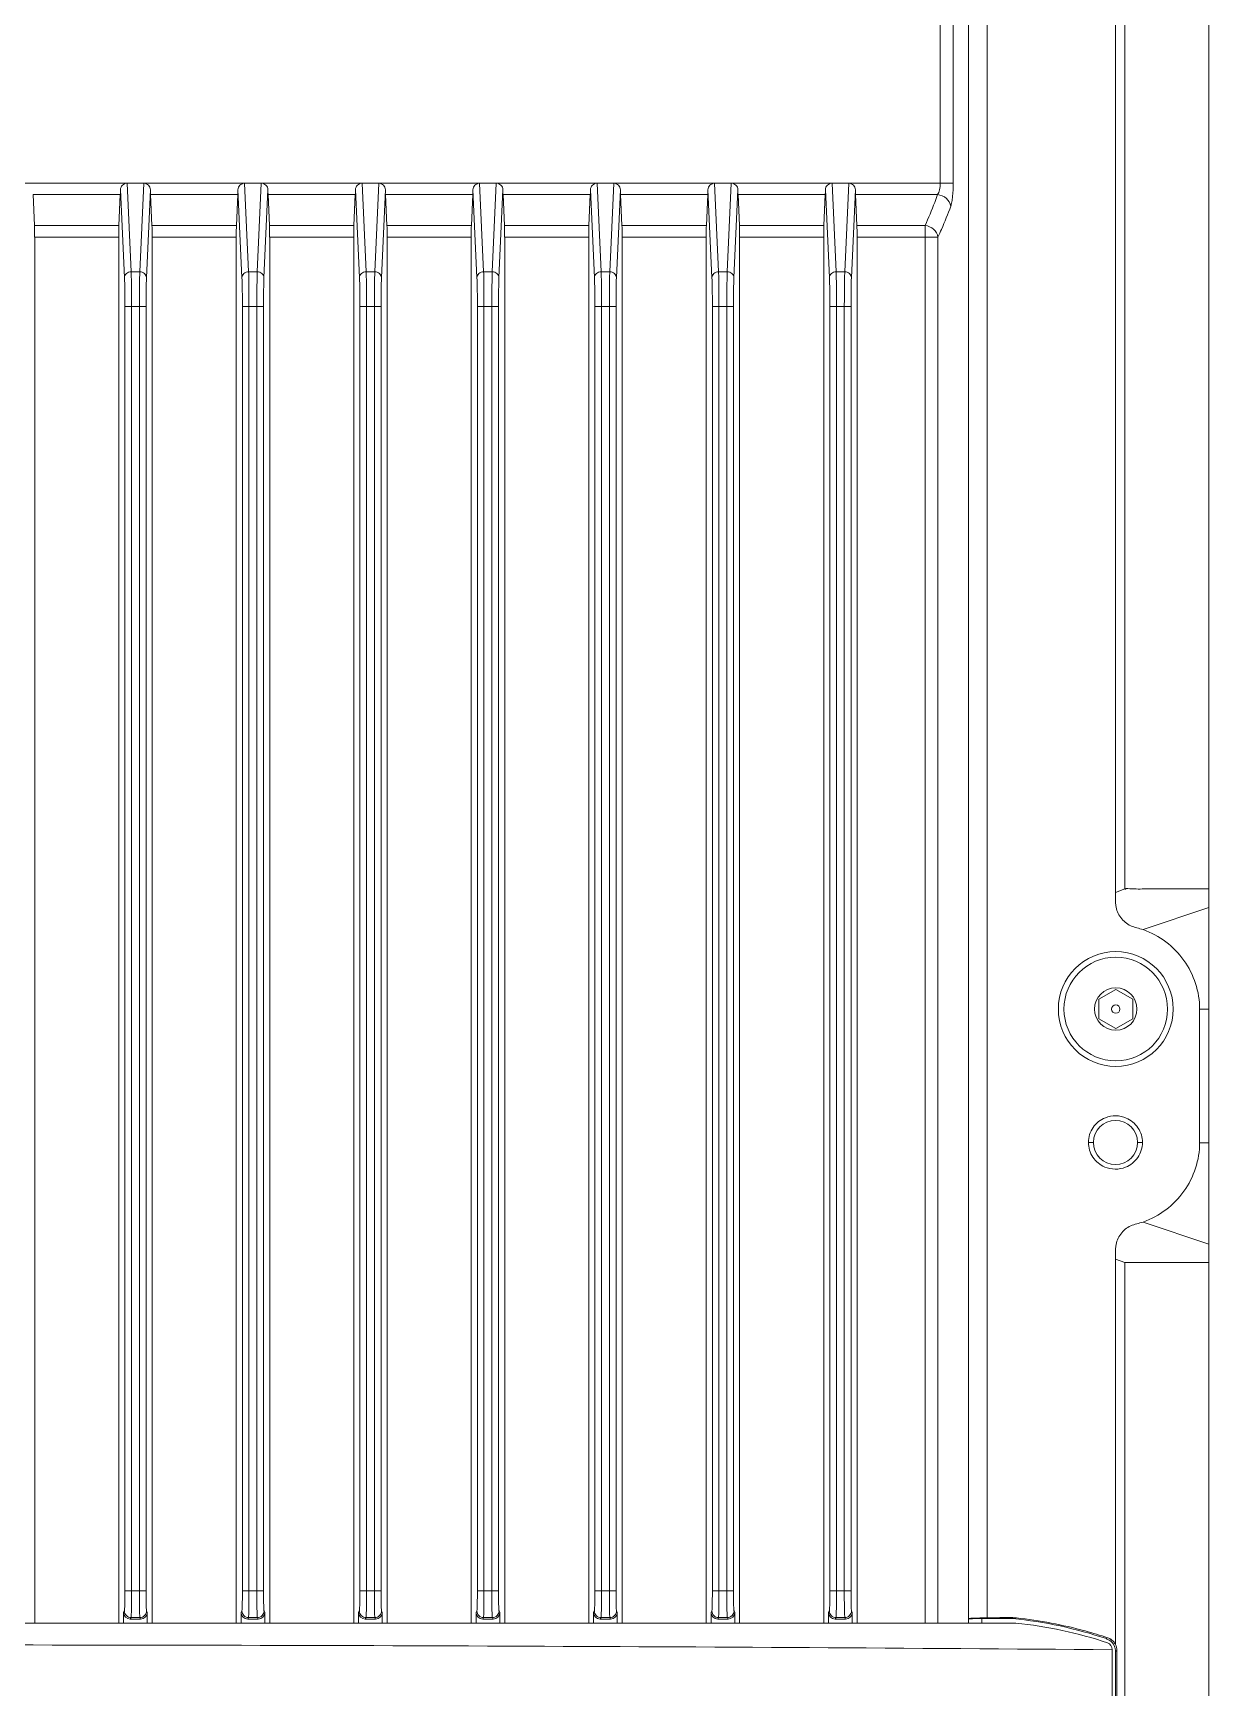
# Model space of a CAD drawing. Header units: millimetres. Extents: x 0 to 3564, y 0 to 2520.
# Drawn here: x 2554.1 to 2642.2, y 1240.6 to 1364.5 of the extents above; entities that cross this region are included whole.
import ezdxf

# ---------------------------------------------------------------- set-up
doc = ezdxf.new("R2010")
doc.units = ezdxf.units.MM
doc.layers.get('0').update_dxf_attribs({"lineweight": 13})

# ---------------------------------------------------------------- blocks, each defined once
blk = doc.blocks.new('A$C026F559B')
for p, q in [((11.55, -21.91), (10.28, -22.64)), ((12.82, -22.64), (11.55, -21.91)), ((10.28, -24.11), (10.28, -22.64)), ((12.82, -22.64), (12.82, -24.11)), ((10.28, -24.11), (11.55, -24.84)), ((11.55, -24.84), (12.82, -24.11))]:
    blk.add_line(p, q)
for radius in [4.3, 3.88, 1.59, 0.317]:
    blk.add_circle((11.55, -23.38), radius)

msp = doc.modelspace()

# ---------------------------------------------------------------- linework, layer by layer
for p, q in [((2622.05, 1353.31), (2622.05, 1409.28)), ((2623.03, 1353.31), (2623.03, 1409.33)), ((2624.18, 1390.47), (2624.18, 1281.47)), ((2625.57, 1390.47), (2625.57, 1245.87)), ((2642.18, 1390.47), (2642.18, 1072.47)), ((2635.18, 1372.74), (2635.18, 1300.18)), ((2635.88, 1300.45), (2635.88, 1372.47)), ((2465.32, 1353.31), (2623.03, 1353.31)), ((2561.45, 1346.67), (2561.15, 1353.31)), ((2562.4, 1353.31), (2562.1, 1346.67)), ((2570.25, 1346.67), (2569.95, 1353.31)), ((2571.2, 1353.31), (2570.9, 1346.67)), ((2579.05, 1346.67), (2578.75, 1353.31)), ((2580, 1353.31), (2579.7, 1346.67)), ((2587.85, 1346.67), (2587.55, 1353.31)), ((2588.8, 1353.31), (2588.5, 1346.67)), ((2596.65, 1346.67), (2596.35, 1353.31)), ((2597.6, 1353.31), (2597.3, 1346.67)), ((2605.45, 1346.67), (2605.15, 1353.31)), ((2606.4, 1353.31), (2606.1, 1346.67)), ((2614.25, 1346.67), (2613.95, 1353.31)), ((2615.2, 1353.31), (2614.9, 1346.67)), ((2554.11, 1352.45), (2554.21, 1350.14)), ((2560.64, 1352.45), (2554.11, 1352.45)), ((2560.64, 1352.45), (2560.54, 1350.14)), ((2560.65, 1352.82), (2560.95, 1346.24)), ((2562.6, 1346.24), (2562.9, 1352.82)), ((2562.91, 1352.45), (2563.01, 1350.14)), ((2569.44, 1352.45), (2562.91, 1352.45)), ((2569.44, 1352.45), (2569.34, 1350.14)), ((2569.45, 1352.82), (2569.75, 1346.24)), ((2571.4, 1346.24), (2571.7, 1352.82)), ((2571.71, 1352.45), (2571.81, 1350.14)), ((2578.24, 1352.45), (2571.71, 1352.45)), ((2578.24, 1352.45), (2578.14, 1350.14)), ((2578.25, 1352.82), (2578.55, 1346.24)), ((2580.2, 1346.24), (2580.5, 1352.82)), ((2580.51, 1352.45), (2580.61, 1350.14)), ((2587.04, 1352.45), (2580.51, 1352.45)), ((2587.04, 1352.45), (2586.94, 1350.14)), ((2587.05, 1352.82), (2587.35, 1346.24)), ((2589, 1346.24), (2589.3, 1352.82)), ((2589.31, 1352.45), (2589.41, 1350.14)), ((2595.84, 1352.45), (2589.31, 1352.45)), ((2595.84, 1352.45), (2595.74, 1350.14)), ((2595.85, 1352.82), (2596.15, 1346.24)), ((2597.8, 1346.24), (2598.1, 1352.82)), ((2598.11, 1352.45), (2598.21, 1350.14)), ((2604.64, 1352.45), (2598.11, 1352.45)), ((2604.64, 1352.45), (2604.54, 1350.14)), ((2604.65, 1352.82), (2604.95, 1346.24)), ((2606.6, 1346.24), (2606.9, 1352.82)), ((2606.91, 1352.45), (2607.01, 1350.14)), ((2613.44, 1352.45), (2606.91, 1352.45)), ((2613.44, 1352.45), (2613.34, 1350.14)), ((2613.45, 1352.82), (2613.75, 1346.24)), ((2615.4, 1346.24), (2615.7, 1352.82)), ((2615.71, 1352.45), (2615.81, 1350.14)), ((2621.86, 1352.45), (2615.71, 1352.45)), ((2554.21, 1350.14), (2560.54, 1350.14)), ((2563.01, 1350.14), (2569.34, 1350.14)), ((2571.81, 1350.14), (2578.14, 1350.14)), ((2580.61, 1350.14), (2586.94, 1350.14)), ((2589.41, 1350.14), (2595.74, 1350.14)), ((2598.21, 1350.14), (2604.54, 1350.14)), ((2607.01, 1350.14), (2613.34, 1350.14)), ((2615.81, 1350.14), (2620.92, 1350.14)), ((2620.92, 1245.47), (2620.92, 1350.14)), ((2554.23, 1245.47), (2554.23, 1349.27)), ((2560.53, 1349.27), (2554.23, 1349.27)), ((2560.53, 1349.27), (2560.53, 1245.47)), ((2563.03, 1245.47), (2563.03, 1349.27)), ((2569.33, 1349.27), (2563.03, 1349.27)), ((2569.33, 1349.27), (2569.33, 1245.47)), ((2571.83, 1245.47), (2571.83, 1349.27)), ((2578.13, 1349.27), (2571.83, 1349.27)), ((2578.13, 1349.27), (2578.13, 1245.47)), ((2580.63, 1245.47), (2580.63, 1349.27)), ((2586.93, 1349.27), (2580.63, 1349.27)), ((2586.93, 1349.27), (2586.93, 1245.47)), ((2589.43, 1245.47), (2589.43, 1349.27)), ((2595.73, 1349.27), (2589.43, 1349.27)), ((2595.73, 1349.27), (2595.73, 1245.47)), ((2598.23, 1245.47), (2598.23, 1349.27)), ((2604.53, 1349.27), (2598.23, 1349.27)), ((2604.53, 1349.27), (2604.53, 1245.47)), ((2607.03, 1245.47), (2607.03, 1349.27)), ((2613.33, 1349.27), (2607.03, 1349.27)), ((2613.33, 1349.27), (2613.33, 1245.47)), ((2615.83, 1245.47), (2615.83, 1349.27)), ((2615.83, 1349.27), (2621.88, 1349.27)), ((2621.88, 1245.47), (2621.88, 1349.27)), ((2561.45, 1346.67), (2562.1, 1346.67)), ((2570.25, 1346.67), (2570.9, 1346.67)), ((2579.05, 1346.67), (2579.7, 1346.67)), ((2587.85, 1346.67), (2588.5, 1346.67)), ((2596.65, 1346.67), (2597.3, 1346.67)), ((2605.45, 1346.67), (2606.1, 1346.67)), ((2614.25, 1346.67), (2614.9, 1346.67)), ((2560.99, 1247.89), (2560.99, 1344.08)), ((2562.57, 1344.08), (2560.99, 1344.08)), ((2561.48, 1344.08), (2561.48, 1247.89)), ((2562.07, 1247.89), (2562.07, 1344.08)), ((2562.57, 1344.08), (2562.57, 1247.89)), ((2569.79, 1247.89), (2569.79, 1344.08)), ((2571.37, 1344.08), (2569.79, 1344.08)), ((2570.28, 1344.08), (2570.28, 1247.89)), ((2570.87, 1247.89), (2570.87, 1344.08)), ((2571.37, 1344.08), (2571.37, 1247.89)), ((2578.59, 1247.89), (2578.59, 1344.08)), ((2580.17, 1344.08), (2578.59, 1344.08)), ((2579.08, 1344.08), (2579.08, 1247.89)), ((2579.67, 1247.89), (2579.67, 1344.08)), ((2580.17, 1344.08), (2580.17, 1247.89)), ((2587.39, 1247.89), (2587.39, 1344.08)), ((2588.97, 1344.08), (2587.39, 1344.08)), ((2587.88, 1344.08), (2587.88, 1247.89)), ((2588.47, 1247.89), (2588.47, 1344.08)), ((2588.97, 1344.08), (2588.97, 1247.89)), ((2596.19, 1247.89), (2596.19, 1344.08)), ((2597.77, 1344.08), (2596.19, 1344.08)), ((2596.68, 1344.08), (2596.68, 1247.89)), ((2597.27, 1247.89), (2597.27, 1344.08)), ((2597.77, 1344.08), (2597.77, 1247.89)), ((2604.99, 1247.89), (2604.99, 1344.08)), ((2606.57, 1344.08), (2604.99, 1344.08)), ((2605.48, 1344.08), (2605.48, 1247.89)), ((2606.07, 1247.89), (2606.07, 1344.08)), ((2606.57, 1344.08), (2606.57, 1247.89)), ((2613.79, 1247.89), (2613.79, 1344.08)), ((2615.37, 1344.08), (2613.79, 1344.08)), ((2614.28, 1344.08), (2614.28, 1247.89)), ((2614.87, 1247.89), (2614.87, 1344.08)), ((2615.37, 1344.08), (2615.37, 1247.89)), ((2635.88, 1300.45), (2635.18, 1300.18)), ((2637.18, 1300.45), (2642.18, 1300.45)), ((2642.18, 1299.07), (2637.25, 1297.41)), ((2642.18, 1291.45), (2641.48, 1291.45)), ((2641.48, 1281.45), (2641.48, 1291.45)), ((2624.18, 1281.47), (2624.18, 1272.47)), ((2633.53, 1281.47), (2633.15, 1281.47)), ((2636.83, 1281.47), (2637.2, 1281.47)), ((2641.48, 1281.45), (2642.18, 1281.45)), ((2642.18, 1273.84), (2637.25, 1275.51)), ((2635.18, 1272.74), (2635.18, 1243.87)), ((2635.18, 1272.74), (2635.88, 1272.47)), ((2624.18, 1272.47), (2624.18, 1245.8)), ((2642.18, 1272.47), (2635.88, 1272.47)), ((2635.88, 1190.47), (2635.88, 1272.47)), ((2561.48, 1247.89), (2560.99, 1247.89)), ((2561.48, 1247.89), (2562.07, 1247.89)), ((2562.57, 1247.89), (2562.07, 1247.89)), ((2570.28, 1247.89), (2569.79, 1247.89)), ((2570.28, 1247.89), (2570.87, 1247.89)), ((2571.37, 1247.89), (2570.87, 1247.89)), ((2579.08, 1247.89), (2578.59, 1247.89)), ((2579.08, 1247.89), (2579.67, 1247.89)), ((2580.17, 1247.89), (2579.67, 1247.89)), ((2587.88, 1247.89), (2587.39, 1247.89)), ((2587.88, 1247.89), (2588.47, 1247.89)), ((2588.97, 1247.89), (2588.47, 1247.89)), ((2596.68, 1247.89), (2596.19, 1247.89)), ((2596.68, 1247.89), (2597.27, 1247.89)), ((2597.77, 1247.89), (2597.27, 1247.89)), ((2605.48, 1247.89), (2604.99, 1247.89)), ((2605.48, 1247.89), (2606.07, 1247.89)), ((2606.57, 1247.89), (2606.07, 1247.89)), ((2614.28, 1247.89), (2613.79, 1247.89)), ((2614.28, 1247.89), (2614.87, 1247.89)), ((2615.37, 1247.89), (2614.87, 1247.89)), ((2627.71, 1245.47), (2460.64, 1245.47)), ((2560.95, 1246.39), (2560.89, 1246.27)), ((2560.89, 1246.27), (2560.89, 1245.47)), ((2561.45, 1245.89), (2561.39, 1245.77)), ((2561.39, 1245.77), (2562.16, 1245.77)), ((2562.11, 1245.89), (2561.45, 1245.89)), ((2562.16, 1245.77), (2562.11, 1245.89)), ((2562.66, 1246.27), (2562.61, 1246.39)), ((2562.66, 1245.47), (2562.66, 1246.27)), ((2569.75, 1246.39), (2569.69, 1246.27)), ((2569.69, 1246.27), (2569.69, 1245.47)), ((2570.25, 1245.89), (2570.19, 1245.77)), ((2570.19, 1245.77), (2570.96, 1245.77)), ((2570.91, 1245.89), (2570.25, 1245.89)), ((2570.96, 1245.77), (2570.91, 1245.89)), ((2571.46, 1246.27), (2571.41, 1246.39)), ((2571.46, 1245.47), (2571.46, 1246.27)), ((2578.55, 1246.39), (2578.49, 1246.27)), ((2578.49, 1246.27), (2578.49, 1245.47)), ((2579.05, 1245.89), (2578.99, 1245.77)), ((2578.99, 1245.77), (2579.76, 1245.77)), ((2579.71, 1245.89), (2579.05, 1245.89)), ((2579.76, 1245.77), (2579.71, 1245.89)), ((2580.26, 1246.27), (2580.21, 1246.39)), ((2580.26, 1245.47), (2580.26, 1246.27)), ((2587.35, 1246.39), (2587.29, 1246.27)), ((2587.29, 1246.27), (2587.29, 1245.47)), ((2587.85, 1245.89), (2587.79, 1245.77)), ((2587.79, 1245.77), (2588.56, 1245.77)), ((2588.51, 1245.89), (2587.85, 1245.89)), ((2588.56, 1245.77), (2588.51, 1245.89)), ((2589.06, 1246.27), (2589.01, 1246.39)), ((2589.06, 1245.47), (2589.06, 1246.27)), ((2596.15, 1246.39), (2596.09, 1246.27)), ((2596.09, 1246.27), (2596.09, 1245.47)), ((2596.65, 1245.89), (2596.59, 1245.77)), ((2596.59, 1245.77), (2597.36, 1245.77)), ((2597.31, 1245.89), (2596.65, 1245.89)), ((2597.36, 1245.77), (2597.31, 1245.89)), ((2597.86, 1246.27), (2597.81, 1246.39)), ((2597.86, 1245.47), (2597.86, 1246.27)), ((2604.95, 1246.39), (2604.89, 1246.27)), ((2604.89, 1246.27), (2604.89, 1245.47)), ((2605.45, 1245.89), (2605.39, 1245.77)), ((2605.39, 1245.77), (2606.16, 1245.77)), ((2606.11, 1245.89), (2605.45, 1245.89)), ((2606.16, 1245.77), (2606.11, 1245.89)), ((2606.66, 1246.27), (2606.61, 1246.39)), ((2606.66, 1245.47), (2606.66, 1246.27)), ((2613.75, 1246.39), (2613.69, 1246.27)), ((2613.69, 1245.47), (2613.69, 1246.27)), ((2614.25, 1245.89), (2614.19, 1245.77)), ((2614.19, 1245.77), (2614.96, 1245.77)), ((2614.91, 1245.89), (2614.25, 1245.89)), ((2614.96, 1245.77), (2614.91, 1245.89)), ((2615.46, 1246.27), (2615.41, 1246.39)), ((2615.46, 1245.47), (2615.46, 1246.27)), ((2623.71, 1245.47), (2624.85, 1245.47)), ((2624.18, 1245.8), (2624.16, 1245.79)), ((2624.16, 1245.79), (2624.16, 1245.47)), ((2625.16, 1245.82), (2627.48, 1245.82)), ((2625.16, 1245.82), (2625.16, 1245.47)), ((2627.48, 1245.89), (2627.48, 1245.82)), ((2634.49, 1244.31), (2634.6, 1244.38)), ((2634.93, 1219.44), (2634.93, 1243.49)), ((2635.18, 1243.36), (2635.28, 1243.43)), ((2635.18, 1243.36), (2635.18, 1219.58)), ((2635.28, 1219.51), (2635.28, 1243.43))]:
    msp.add_line(p, q)
msp.add_circle((2635.18, 1281.47), 1.65)
for centre, radius, start, end in [((2624.48, 1214.33), 31.7, 84.0603, 84.573), ((2624.07, 1213), 33, 71.58, 84.0672), ((2624.32, 1212.93), 32.72, 71.7092, 84.0392), ((2634.17, 1243.35), 1, 57.9117, 71.5015), ((2634.28, 1243.42), 1.01, 62.49, 71.4741), ((2634.28, 1243.43), 0.994, 56.2607, 62.4966), ((2634.43, 1243.52), 0.5, 357.156, 71.7092), ((2634.17, 1243.35), 1.01, 10.7016, 23.7997), ((2634.18, 1243.36), 0.998, 0.0531, 10.7425)]:
    msp.add_arc(centre, radius, start, end)
for centre, major_axis, ratio, start_param, end_param in [((2560.63, 1353.31), (0, 1), 0.026186, -2.617994, -2.087851), ((2562.92, 1353.31), (0, 1), 0.026186, -4.195334, -3.665191), ((2569.43, 1353.31), (0, 1), 0.026186, -2.617994, -2.087851), ((2571.72, 1353.31), (0, 1), 0.026186, -4.195334, -3.665191), ((2578.23, 1353.31), (0, 1), 0.026186, -2.617994, -2.087851), ((2587.03, 1353.31), (0, 1), 0.026186, -2.617994, -2.087851), ((2589.32, 1353.31), (0, 1), 0.026186, -4.195334, -3.665191), ((2595.83, 1353.31), (0, 1), 0.026186, -2.617994, -2.087851), ((2598.12, 1353.31), (0, 1), 0.026186, -4.195334, -3.665191), ((2604.63, 1353.31), (0, 1), 0.026186, -2.617994, -2.087851), ((2606.92, 1353.31), (0, 1), 0.026186, -4.195334, -3.665191), ((2613.43, 1353.31), (0, 1), 0.026186, -2.617994, -2.087851), ((2615.72, 1353.31), (0, 1), 0.026186, -4.195334, -3.665191), ((2554.2, 1349.27), (0, 1), 0.026186, -1.570796, -0.523599), ((2560.55, 1349.27), (0, 1), 0.026186, 0.523599, 1.570796), ((2563, 1349.27), (0, 1), 0.026186, -1.570796, -0.523599), ((2569.35, 1349.27), (0, 1), 0.026186, 0.523599, 1.570796), ((2571.8, 1349.27), (0, 1), 0.026186, -1.570796, -0.523599), ((2578.15, 1349.27), (0, 1), 0.026186, 0.523599, 1.570796), ((2580.6, 1349.27), (0, 1), 0.026186, -1.570796, -0.523599), ((2586.95, 1349.27), (0, 1), 0.026186, 0.523599, 1.570796), ((2589.4, 1349.27), (0, 1), 0.026186, -1.570796, -0.523599), ((2595.75, 1349.27), (0, 1), 0.026186, 0.523599, 1.570796), ((2598.2, 1349.27), (0, 1), 0.026186, -1.570796, -0.523599), ((2604.55, 1349.27), (0, 1), 0.026186, 0.523599, 1.570796), ((2607, 1349.27), (0, 1), 0.026186, -1.570796, -0.523599), ((2613.35, 1349.27), (0, 1), 0.026186, 0.523599, 1.570796), ((2615.8, 1349.27), (0, 1), 0.026186, -1.570796, -0.523599), ((2561.39, 1246.27), (0.224, 0.448), 0.998288, 2.034855, 3.604281), ((2562.16, 1246.27), (0.224, -0.448), 0.998288, -0.462689, 1.106738), ((2570.19, 1246.27), (0.224, 0.448), 0.998288, 2.034855, 3.604281), ((2570.96, 1246.27), (0.224, -0.448), 0.998288, -0.462689, 1.106738), ((2578.99, 1246.27), (0.224, 0.448), 0.998288, 2.034855, 3.604281), ((2579.76, 1246.27), (0.224, -0.448), 0.998288, -0.462689, 1.106738), ((2587.79, 1246.27), (0.224, 0.448), 0.998288, 2.034855, 3.604281), ((2588.56, 1246.27), (0.224, -0.448), 0.998288, -0.462689, 1.106738), ((2596.59, 1246.27), (0.224, 0.448), 0.998288, 2.034855, 3.604281), ((2597.36, 1246.27), (0.224, -0.448), 0.998288, -0.462689, 1.106738), ((2605.39, 1246.27), (0.224, 0.448), 0.998288, 2.034855, 3.604281), ((2606.16, 1246.27), (0.224, -0.448), 0.998288, -0.462689, 1.106738), ((2614.19, 1246.27), (0.224, 0.448), 0.998288, 2.034855, 3.604281), ((2614.96, 1246.27), (0.224, -0.448), 0.998288, -0.462689, 1.106738), ((2625.16, 1245.78), (1, 0), 0.034921, 1.570796, 3.104653), ((2635.18, 1244.82), (31.63, 0), 0.034921, 1.816623, 1.87946)]:
    msp.add_ellipse(centre, major_axis=major_axis, ratio=ratio, start_param=start_param, end_param=end_param)
for points, knots in [([(2561.15, 1353.31), (2561.02, 1353.31), (2560.77, 1353.19), (2560.66, 1352.94), (2560.65, 1352.82)], [0, 0, 0, 0, 0.512016, 1, 1, 1, 1]), ([(2562.9, 1352.82), (2562.9, 1352.94), (2562.78, 1353.19), (2562.53, 1353.31), (2562.4, 1353.31)], [0, 0, 0, 0, 0.487702, 1, 1, 1, 1]), ([(2569.95, 1353.31), (2569.82, 1353.31), (2569.57, 1353.19), (2569.46, 1352.94), (2569.45, 1352.82)], [0, 0, 0, 0, 0.512016, 1, 1, 1, 1]), ([(2571.7, 1352.82), (2571.7, 1352.94), (2571.58, 1353.19), (2571.33, 1353.31), (2571.2, 1353.31)], [0, 0, 0, 0, 0.487702, 1, 1, 1, 1]), ([(2578.75, 1353.31), (2578.62, 1353.31), (2578.37, 1353.19), (2578.26, 1352.94), (2578.25, 1352.82)], [0, 0, 0, 0, 0.512016, 1, 1, 1, 1]), ([(2580.5, 1352.82), (2580.5, 1352.94), (2580.38, 1353.19), (2580.13, 1353.31), (2580, 1353.31)], [0, 0, 0, 0, 0.487702, 1, 1, 1, 1]), ([(2587.55, 1353.31), (2587.42, 1353.31), (2587.17, 1353.19), (2587.06, 1352.94), (2587.05, 1352.82)], [0, 0, 0, 0, 0.512016, 1, 1, 1, 1]), ([(2589.3, 1352.82), (2589.3, 1352.94), (2589.18, 1353.19), (2588.93, 1353.31), (2588.8, 1353.31)], [0, 0, 0, 0, 0.487702, 1, 1, 1, 1]), ([(2596.35, 1353.31), (2596.22, 1353.31), (2595.97, 1353.19), (2595.86, 1352.94), (2595.85, 1352.82)], [0, 0, 0, 0, 0.512016, 1, 1, 1, 1]), ([(2598.1, 1352.82), (2598.1, 1352.94), (2597.98, 1353.19), (2597.73, 1353.31), (2597.6, 1353.31)], [0, 0, 0, 0, 0.487702, 1, 1, 1, 1]), ([(2605.15, 1353.31), (2605.02, 1353.31), (2604.77, 1353.19), (2604.66, 1352.94), (2604.65, 1352.82)], [0, 0, 0, 0, 0.512016, 1, 1, 1, 1]), ([(2606.9, 1352.82), (2606.9, 1352.94), (2606.78, 1353.19), (2606.53, 1353.31), (2606.4, 1353.31)], [0, 0, 0, 0, 0.487702, 1, 1, 1, 1]), ([(2613.95, 1353.31), (2613.82, 1353.31), (2613.57, 1353.19), (2613.46, 1352.94), (2613.45, 1352.82)], [0, 0, 0, 0, 0.512016, 1, 1, 1, 1]), ([(2615.7, 1352.82), (2615.7, 1352.94), (2615.58, 1353.19), (2615.33, 1353.31), (2615.2, 1353.31)], [0, 0, 0, 0, 0.487702, 1, 1, 1, 1]), ([(2622.05, 1353.31), (2622.05, 1353.15), (2622.02, 1352.85), (2621.93, 1352.55), (2621.86, 1352.45)], [0, 0, 0, 0, 0.562952, 1, 1, 1, 1]), ([(2622.84, 1351.58), (2622.87, 1351.68), (2622.93, 1351.93), (2623.01, 1352.5), (2623.03, 1352.98), (2623.03, 1353.31)], [0, 0, 0, 0, 0.186292, 0.425644, 1, 1, 1, 1]), ([(2621.86, 1352.45), (2621.79, 1352.25), (2621.5, 1351.47), (2621.18, 1350.71), (2620.92, 1350.14)], [0, 0, 0, 0, 0.247316, 1, 1, 1, 1]), ([(2621.86, 1352.45), (2622.09, 1352.43), (2622.55, 1352.24), (2622.81, 1351.8), (2622.84, 1351.58)], [0, 0, 0, 0, 0.519234, 1, 1, 1, 1]), ([(2621.88, 1349.27), (2621.97, 1349.46), (2622.32, 1350.22), (2622.63, 1351), (2622.84, 1351.58)], [0, 0, 0, 0, 0.253044, 1, 1, 1, 1]), ([(2620.92, 1350.14), (2621.15, 1350.11), (2621.59, 1349.92), (2621.85, 1349.49), (2621.88, 1349.27)], [0, 0, 0, 0, 0.51614, 1, 1, 1, 1]), ([(2560.95, 1346.24), (2560.95, 1346.35), (2561.08, 1346.59), (2561.33, 1346.67), (2561.45, 1346.67)], [0, 0, 0, 0, 0.475368, 1, 1, 1, 1]), ([(2560.95, 1346.24), (2560.97, 1345.94), (2560.98, 1345.22), (2560.99, 1344.49), (2560.99, 1344.08)], [0, 0, 0, 0, 0.422672, 1, 1, 1, 1]), ([(2561.45, 1346.67), (2561.47, 1346.31), (2561.48, 1345.44), (2561.48, 1344.58), (2561.48, 1344.08)], [0, 0, 0, 0, 0.422656, 1, 1, 1, 1]), ([(2562.07, 1344.08), (2562.07, 1344.58), (2562.07, 1345.44), (2562.09, 1346.31), (2562.1, 1346.67)], [0, 0, 0, 0, 0.57733, 1, 1, 1, 1]), ([(2562.1, 1346.67), (2562.23, 1346.67), (2562.47, 1346.59), (2562.6, 1346.35), (2562.6, 1346.24)], [0, 0, 0, 0, 0.524643, 1, 1, 1, 1]), ([(2562.57, 1344.08), (2562.57, 1344.49), (2562.57, 1345.22), (2562.59, 1345.94), (2562.6, 1346.24)], [0, 0, 0, 0, 0.577333, 1, 1, 1, 1]), ([(2569.75, 1346.24), (2569.75, 1346.35), (2569.88, 1346.59), (2570.13, 1346.67), (2570.25, 1346.67)], [0, 0, 0, 0, 0.475368, 1, 1, 1, 1]), ([(2569.75, 1346.24), (2569.77, 1345.94), (2569.78, 1345.22), (2569.79, 1344.49), (2569.79, 1344.08)], [0, 0, 0, 0, 0.422672, 1, 1, 1, 1]), ([(2570.25, 1346.67), (2570.27, 1346.31), (2570.28, 1345.44), (2570.28, 1344.58), (2570.28, 1344.08)], [0, 0, 0, 0, 0.422656, 1, 1, 1, 1]), ([(2570.87, 1344.08), (2570.87, 1344.58), (2570.87, 1345.44), (2570.89, 1346.31), (2570.9, 1346.67)], [0, 0, 0, 0, 0.57733, 1, 1, 1, 1]), ([(2570.9, 1346.67), (2571.03, 1346.67), (2571.27, 1346.59), (2571.4, 1346.35), (2571.4, 1346.24)], [0, 0, 0, 0, 0.524643, 1, 1, 1, 1]), ([(2571.37, 1344.08), (2571.37, 1344.49), (2571.37, 1345.22), (2571.39, 1345.94), (2571.4, 1346.24)], [0, 0, 0, 0, 0.577333, 1, 1, 1, 1]), ([(2578.55, 1346.24), (2578.55, 1346.35), (2578.68, 1346.59), (2578.93, 1346.67), (2579.05, 1346.67)], [0, 0, 0, 0, 0.475368, 1, 1, 1, 1]), ([(2578.55, 1346.24), (2578.57, 1345.94), (2578.58, 1345.22), (2578.59, 1344.49), (2578.59, 1344.08)], [0, 0, 0, 0, 0.422672, 1, 1, 1, 1]), ([(2579.05, 1346.67), (2579.07, 1346.31), (2579.08, 1345.44), (2579.08, 1344.58), (2579.08, 1344.08)], [0, 0, 0, 0, 0.422656, 1, 1, 1, 1]), ([(2579.67, 1344.08), (2579.67, 1344.58), (2579.67, 1345.44), (2579.69, 1346.31), (2579.7, 1346.67)], [0, 0, 0, 0, 0.57733, 1, 1, 1, 1]), ([(2579.7, 1346.67), (2579.83, 1346.67), (2580.07, 1346.59), (2580.2, 1346.35), (2580.2, 1346.24)], [0, 0, 0, 0, 0.524643, 1, 1, 1, 1]), ([(2580.17, 1344.08), (2580.17, 1344.49), (2580.17, 1345.22), (2580.19, 1345.94), (2580.2, 1346.24)], [0, 0, 0, 0, 0.577333, 1, 1, 1, 1]), ([(2587.35, 1346.24), (2587.35, 1346.35), (2587.48, 1346.59), (2587.73, 1346.67), (2587.85, 1346.67)], [0, 0, 0, 0, 0.475368, 1, 1, 1, 1]), ([(2587.35, 1346.24), (2587.37, 1345.94), (2587.38, 1345.22), (2587.39, 1344.49), (2587.39, 1344.08)], [0, 0, 0, 0, 0.422672, 1, 1, 1, 1]), ([(2587.85, 1346.67), (2587.87, 1346.31), (2587.88, 1345.44), (2587.88, 1344.58), (2587.88, 1344.08)], [0, 0, 0, 0, 0.422656, 1, 1, 1, 1]), ([(2588.47, 1344.08), (2588.47, 1344.58), (2588.47, 1345.44), (2588.49, 1346.31), (2588.5, 1346.67)], [0, 0, 0, 0, 0.57733, 1, 1, 1, 1]), ([(2588.5, 1346.67), (2588.63, 1346.67), (2588.87, 1346.59), (2589, 1346.35), (2589, 1346.24)], [0, 0, 0, 0, 0.524643, 1, 1, 1, 1]), ([(2588.97, 1344.08), (2588.97, 1344.49), (2588.97, 1345.22), (2588.99, 1345.94), (2589, 1346.24)], [0, 0, 0, 0, 0.577333, 1, 1, 1, 1]), ([(2596.15, 1346.24), (2596.15, 1346.35), (2596.28, 1346.59), (2596.53, 1346.67), (2596.65, 1346.67)], [0, 0, 0, 0, 0.475368, 1, 1, 1, 1]), ([(2596.15, 1346.24), (2596.17, 1345.94), (2596.18, 1345.22), (2596.19, 1344.49), (2596.19, 1344.08)], [0, 0, 0, 0, 0.422672, 1, 1, 1, 1]), ([(2596.65, 1346.67), (2596.67, 1346.31), (2596.68, 1345.44), (2596.68, 1344.58), (2596.68, 1344.08)], [0, 0, 0, 0, 0.422656, 1, 1, 1, 1]), ([(2597.27, 1344.08), (2597.27, 1344.58), (2597.27, 1345.44), (2597.29, 1346.31), (2597.3, 1346.67)], [0, 0, 0, 0, 0.57733, 1, 1, 1, 1]), ([(2597.3, 1346.67), (2597.43, 1346.67), (2597.67, 1346.59), (2597.8, 1346.35), (2597.8, 1346.24)], [0, 0, 0, 0, 0.524643, 1, 1, 1, 1]), ([(2597.77, 1344.08), (2597.77, 1344.49), (2597.77, 1345.22), (2597.79, 1345.94), (2597.8, 1346.24)], [0, 0, 0, 0, 0.577333, 1, 1, 1, 1]), ([(2604.95, 1346.24), (2604.95, 1346.35), (2605.08, 1346.59), (2605.33, 1346.67), (2605.45, 1346.67)], [0, 0, 0, 0, 0.475368, 1, 1, 1, 1]), ([(2604.95, 1346.24), (2604.97, 1345.94), (2604.98, 1345.22), (2604.99, 1344.49), (2604.99, 1344.08)], [0, 0, 0, 0, 0.422672, 1, 1, 1, 1]), ([(2605.45, 1346.67), (2605.47, 1346.31), (2605.48, 1345.44), (2605.48, 1344.58), (2605.48, 1344.08)], [0, 0, 0, 0, 0.422656, 1, 1, 1, 1]), ([(2606.07, 1344.08), (2606.07, 1344.58), (2606.07, 1345.44), (2606.09, 1346.31), (2606.1, 1346.67)], [0, 0, 0, 0, 0.57733, 1, 1, 1, 1]), ([(2606.1, 1346.67), (2606.23, 1346.67), (2606.47, 1346.59), (2606.6, 1346.35), (2606.6, 1346.24)], [0, 0, 0, 0, 0.524643, 1, 1, 1, 1]), ([(2606.57, 1344.08), (2606.57, 1344.49), (2606.57, 1345.22), (2606.59, 1345.94), (2606.6, 1346.24)], [0, 0, 0, 0, 0.577333, 1, 1, 1, 1]), ([(2613.75, 1346.24), (2613.75, 1346.35), (2613.88, 1346.59), (2614.13, 1346.67), (2614.25, 1346.67)], [0, 0, 0, 0, 0.475368, 1, 1, 1, 1]), ([(2613.75, 1346.24), (2613.77, 1345.94), (2613.78, 1345.22), (2613.79, 1344.49), (2613.79, 1344.08)], [0, 0, 0, 0, 0.422672, 1, 1, 1, 1]), ([(2614.25, 1346.67), (2614.27, 1346.31), (2614.28, 1345.44), (2614.28, 1344.58), (2614.28, 1344.08)], [0, 0, 0, 0, 0.422656, 1, 1, 1, 1]), ([(2614.87, 1344.08), (2614.87, 1344.58), (2614.87, 1345.44), (2614.89, 1346.31), (2614.9, 1346.67)], [0, 0, 0, 0, 0.57733, 1, 1, 1, 1]), ([(2614.9, 1346.67), (2615.03, 1346.67), (2615.27, 1346.59), (2615.4, 1346.35), (2615.4, 1346.24)], [0, 0, 0, 0, 0.524643, 1, 1, 1, 1]), ([(2615.37, 1344.08), (2615.37, 1344.49), (2615.37, 1345.22), (2615.39, 1345.94), (2615.4, 1346.24)], [0, 0, 0, 0, 0.577333, 1, 1, 1, 1]), ([(2637.25, 1297.41), (2637.09, 1297.46), (2636.78, 1297.53), (2636.31, 1297.68), (2635.9, 1297.94), (2635.44, 1298.41), (2635.13, 1299.2), (2635.18, 1299.85), (2635.18, 1300.18)], [0, 0, 0, 0, 0.124929, 0.24977, 0.375307, 0.501001, 0.749945, 1, 1, 1, 1]), ([(2635.96, 1300.48), (2635.95, 1300.46), (2635.94, 1300.44), (2635.9, 1300.43), (2635.88, 1300.44), (2635.88, 1300.45)], [0, 0, 0, 0, 0.506672, 0.744551, 1, 1, 1, 1]), ([(2641.48, 1291.45), (2641.48, 1292.1), (2641.27, 1293.4), (2640.39, 1295.16), (2639.01, 1296.57), (2637.86, 1297.19), (2637.25, 1297.41)], [0, 0, 0, 0, 0.250597, 0.500578, 0.750027, 1, 1, 1, 1]), ([(2634.42, 1283.32), (2634.06, 1283.18), (2633.4, 1282.66), (2633.15, 1281.86), (2633.15, 1281.47)], [0, 0, 0, 0, 0.499944, 1, 1, 1, 1]), ([(2635.98, 1283.3), (2635.74, 1283.41), (2635.2, 1283.52), (2634.67, 1283.42), (2634.42, 1283.32)], [0, 0, 0, 0, 0.499981, 1, 1, 1, 1]), ([(2637.2, 1281.47), (2637.21, 1281.85), (2636.96, 1282.63), (2636.33, 1283.15), (2635.98, 1283.3)], [0, 0, 0, 0, 0.500061, 1, 1, 1, 1]), ([(2633.15, 1281.47), (2633.15, 1281.09), (2633.39, 1280.3), (2634.02, 1279.78), (2634.37, 1279.63)], [0, 0, 0, 0, 0.500057, 1, 1, 1, 1]), ([(2635.93, 1279.61), (2636.3, 1279.76), (2636.95, 1280.28), (2637.2, 1281.08), (2637.2, 1281.47)], [0, 0, 0, 0, 0.499955, 1, 1, 1, 1]), ([(2641.48, 1281.45), (2641.48, 1280.81), (2641.27, 1279.51), (2640.39, 1277.75), (2639.01, 1276.35), (2637.85, 1275.73), (2637.25, 1275.51)], [0, 0, 0, 0, 0.250593, 0.50056, 0.75, 1, 1, 1, 1]), ([(2634.37, 1279.63), (2634.62, 1279.53), (2635.15, 1279.42), (2635.69, 1279.52), (2635.93, 1279.61)], [0, 0, 0, 0, 0.499982, 1, 1, 1, 1]), ([(2635.18, 1272.74), (2635.18, 1273.06), (2635.12, 1273.72), (2635.5, 1274.65), (2636.29, 1275.31), (2636.94, 1275.4), (2637.25, 1275.51)], [0, 0, 0, 0, 0.251013, 0.500264, 0.749206, 1, 1, 1, 1]), ([(2560.99, 1247.89), (2560.99, 1247.7), (2560.98, 1247.36), (2560.98, 1246.95), (2560.97, 1246.68), (2560.96, 1246.54), (2560.96, 1246.45), (2560.95, 1246.4), (2560.95, 1246.39)], [0, 0, 0, 0, 0.370876, 0.688887, 0.813409, 0.908906, 0.971742, 1, 1, 1, 1]), ([(2561.48, 1247.89), (2561.48, 1247.64), (2561.48, 1247.28), (2561.48, 1246.82), (2561.47, 1246.53), (2561.47, 1246.28), (2561.46, 1246.09), (2561.45, 1245.97), (2561.45, 1245.91), (2561.45, 1245.89)], [0, 0, 0, 0, 0.370928, 0.539744, 0.689047, 0.8136, 0.909104, 0.971902, 1, 1, 1, 1]), ([(2562.11, 1245.89), (2562.1, 1245.91), (2562.1, 1245.97), (2562.09, 1246.09), (2562.08, 1246.28), (2562.08, 1246.53), (2562.07, 1246.82), (2562.07, 1247.28), (2562.07, 1247.64), (2562.07, 1247.89)], [0, 0, 0, 0, 0.028096, 0.090893, 0.186395, 0.310946, 0.460248, 0.629066, 1, 1, 1, 1]), ([(2562.61, 1246.39), (2562.6, 1246.4), (2562.6, 1246.45), (2562.59, 1246.54), (2562.58, 1246.68), (2562.58, 1246.95), (2562.57, 1247.36), (2562.57, 1247.7), (2562.57, 1247.89)], [0, 0, 0, 0, 0.028258, 0.091096, 0.186595, 0.311118, 0.629129, 1, 1, 1, 1]), ([(2569.79, 1247.89), (2569.79, 1247.7), (2569.78, 1247.36), (2569.78, 1246.95), (2569.77, 1246.68), (2569.76, 1246.54), (2569.76, 1246.45), (2569.75, 1246.4), (2569.75, 1246.39)], [0, 0, 0, 0, 0.370876, 0.688887, 0.813409, 0.908906, 0.971742, 1, 1, 1, 1]), ([(2570.28, 1247.89), (2570.28, 1247.64), (2570.28, 1247.28), (2570.28, 1246.82), (2570.27, 1246.53), (2570.27, 1246.28), (2570.26, 1246.09), (2570.25, 1245.97), (2570.25, 1245.91), (2570.25, 1245.89)], [0, 0, 0, 0, 0.370928, 0.539744, 0.689047, 0.8136, 0.909104, 0.971902, 1, 1, 1, 1]), ([(2570.91, 1245.89), (2570.9, 1245.91), (2570.9, 1245.97), (2570.89, 1246.09), (2570.88, 1246.28), (2570.88, 1246.53), (2570.87, 1246.82), (2570.87, 1247.28), (2570.87, 1247.64), (2570.87, 1247.89)], [0, 0, 0, 0, 0.028096, 0.090893, 0.186395, 0.310946, 0.460248, 0.629066, 1, 1, 1, 1]), ([(2571.41, 1246.39), (2571.4, 1246.4), (2571.4, 1246.45), (2571.39, 1246.54), (2571.38, 1246.68), (2571.38, 1246.95), (2571.37, 1247.36), (2571.37, 1247.7), (2571.37, 1247.89)], [0, 0, 0, 0, 0.028258, 0.091096, 0.186595, 0.311118, 0.629129, 1, 1, 1, 1]), ([(2578.59, 1247.89), (2578.59, 1247.7), (2578.58, 1247.36), (2578.58, 1246.95), (2578.57, 1246.68), (2578.56, 1246.54), (2578.56, 1246.45), (2578.55, 1246.4), (2578.55, 1246.39)], [0, 0, 0, 0, 0.370876, 0.688887, 0.813409, 0.908906, 0.971742, 1, 1, 1, 1]), ([(2579.08, 1247.89), (2579.08, 1247.64), (2579.08, 1247.28), (2579.08, 1246.82), (2579.07, 1246.53), (2579.07, 1246.28), (2579.06, 1246.09), (2579.05, 1245.97), (2579.05, 1245.91), (2579.05, 1245.89)], [0, 0, 0, 0, 0.370928, 0.539744, 0.689047, 0.8136, 0.909104, 0.971902, 1, 1, 1, 1]), ([(2579.71, 1245.89), (2579.7, 1245.91), (2579.7, 1245.97), (2579.69, 1246.09), (2579.68, 1246.28), (2579.68, 1246.53), (2579.67, 1246.82), (2579.67, 1247.28), (2579.67, 1247.64), (2579.67, 1247.89)], [0, 0, 0, 0, 0.028096, 0.090893, 0.186395, 0.310946, 0.460248, 0.629066, 1, 1, 1, 1]), ([(2580.21, 1246.39), (2580.2, 1246.4), (2580.2, 1246.45), (2580.19, 1246.54), (2580.18, 1246.68), (2580.18, 1246.95), (2580.17, 1247.36), (2580.17, 1247.7), (2580.17, 1247.89)], [0, 0, 0, 0, 0.028258, 0.091096, 0.186595, 0.311118, 0.629129, 1, 1, 1, 1]), ([(2587.39, 1247.89), (2587.39, 1247.7), (2587.38, 1247.36), (2587.38, 1246.95), (2587.37, 1246.68), (2587.36, 1246.54), (2587.36, 1246.45), (2587.35, 1246.4), (2587.35, 1246.39)], [0, 0, 0, 0, 0.370876, 0.688887, 0.813409, 0.908906, 0.971742, 1, 1, 1, 1]), ([(2587.88, 1247.89), (2587.88, 1247.64), (2587.88, 1247.28), (2587.88, 1246.82), (2587.87, 1246.53), (2587.87, 1246.28), (2587.86, 1246.09), (2587.85, 1245.97), (2587.85, 1245.91), (2587.85, 1245.89)], [0, 0, 0, 0, 0.370928, 0.539744, 0.689047, 0.8136, 0.909104, 0.971902, 1, 1, 1, 1]), ([(2588.51, 1245.89), (2588.5, 1245.91), (2588.5, 1245.97), (2588.49, 1246.09), (2588.48, 1246.28), (2588.48, 1246.53), (2588.47, 1246.82), (2588.47, 1247.28), (2588.47, 1247.64), (2588.47, 1247.89)], [0, 0, 0, 0, 0.028096, 0.090893, 0.186395, 0.310946, 0.460248, 0.629066, 1, 1, 1, 1]), ([(2589.01, 1246.39), (2589, 1246.4), (2589, 1246.45), (2588.99, 1246.54), (2588.98, 1246.68), (2588.98, 1246.95), (2588.97, 1247.36), (2588.97, 1247.7), (2588.97, 1247.89)], [0, 0, 0, 0, 0.028258, 0.091096, 0.186595, 0.311118, 0.629129, 1, 1, 1, 1]), ([(2596.19, 1247.89), (2596.19, 1247.7), (2596.18, 1247.36), (2596.18, 1246.95), (2596.17, 1246.68), (2596.16, 1246.54), (2596.16, 1246.45), (2596.15, 1246.4), (2596.15, 1246.39)], [0, 0, 0, 0, 0.370876, 0.688887, 0.813409, 0.908906, 0.971742, 1, 1, 1, 1]), ([(2596.68, 1247.89), (2596.68, 1247.64), (2596.68, 1247.28), (2596.68, 1246.82), (2596.67, 1246.53), (2596.67, 1246.28), (2596.66, 1246.09), (2596.65, 1245.97), (2596.65, 1245.91), (2596.65, 1245.89)], [0, 0, 0, 0, 0.370928, 0.539744, 0.689047, 0.8136, 0.909104, 0.971902, 1, 1, 1, 1]), ([(2597.31, 1245.89), (2597.3, 1245.91), (2597.3, 1245.97), (2597.29, 1246.09), (2597.28, 1246.28), (2597.28, 1246.53), (2597.27, 1246.82), (2597.27, 1247.28), (2597.27, 1247.64), (2597.27, 1247.89)], [0, 0, 0, 0, 0.028096, 0.090893, 0.186395, 0.310946, 0.460248, 0.629066, 1, 1, 1, 1]), ([(2597.81, 1246.39), (2597.8, 1246.4), (2597.8, 1246.45), (2597.79, 1246.54), (2597.78, 1246.68), (2597.78, 1246.95), (2597.77, 1247.36), (2597.77, 1247.7), (2597.77, 1247.89)], [0, 0, 0, 0, 0.028258, 0.091096, 0.186595, 0.311118, 0.629129, 1, 1, 1, 1]), ([(2604.99, 1247.89), (2604.99, 1247.7), (2604.98, 1247.36), (2604.98, 1246.95), (2604.97, 1246.68), (2604.96, 1246.54), (2604.96, 1246.45), (2604.95, 1246.4), (2604.95, 1246.39)], [0, 0, 0, 0, 0.370876, 0.688887, 0.813409, 0.908906, 0.971742, 1, 1, 1, 1]), ([(2605.48, 1247.89), (2605.48, 1247.64), (2605.48, 1247.28), (2605.48, 1246.82), (2605.47, 1246.53), (2605.47, 1246.28), (2605.46, 1246.09), (2605.45, 1245.97), (2605.45, 1245.91), (2605.45, 1245.89)], [0, 0, 0, 0, 0.370928, 0.539744, 0.689047, 0.8136, 0.909104, 0.971902, 1, 1, 1, 1]), ([(2606.11, 1245.89), (2606.1, 1245.91), (2606.1, 1245.97), (2606.09, 1246.09), (2606.08, 1246.28), (2606.08, 1246.53), (2606.07, 1246.82), (2606.07, 1247.28), (2606.07, 1247.64), (2606.07, 1247.89)], [0, 0, 0, 0, 0.028096, 0.090893, 0.186395, 0.310946, 0.460248, 0.629066, 1, 1, 1, 1]), ([(2606.61, 1246.39), (2606.6, 1246.4), (2606.6, 1246.45), (2606.59, 1246.54), (2606.58, 1246.68), (2606.58, 1246.95), (2606.57, 1247.36), (2606.57, 1247.7), (2606.57, 1247.89)], [0, 0, 0, 0, 0.028258, 0.091096, 0.186595, 0.311118, 0.629129, 1, 1, 1, 1]), ([(2613.79, 1247.89), (2613.79, 1247.7), (2613.78, 1247.36), (2613.78, 1246.95), (2613.77, 1246.68), (2613.76, 1246.54), (2613.76, 1246.45), (2613.75, 1246.4), (2613.75, 1246.39)], [0, 0, 0, 0, 0.370876, 0.688887, 0.813409, 0.908906, 0.971742, 1, 1, 1, 1]), ([(2614.28, 1247.89), (2614.28, 1247.64), (2614.28, 1247.28), (2614.28, 1246.82), (2614.27, 1246.53), (2614.27, 1246.28), (2614.26, 1246.09), (2614.25, 1245.97), (2614.25, 1245.91), (2614.25, 1245.89)], [0, 0, 0, 0, 0.370928, 0.539744, 0.689047, 0.8136, 0.909104, 0.971902, 1, 1, 1, 1]), ([(2614.91, 1245.89), (2614.9, 1245.91), (2614.9, 1245.97), (2614.89, 1246.09), (2614.88, 1246.28), (2614.88, 1246.53), (2614.87, 1246.82), (2614.87, 1247.28), (2614.87, 1247.64), (2614.87, 1247.89)], [0, 0, 0, 0, 0.028096, 0.090893, 0.186395, 0.310946, 0.460248, 0.629066, 1, 1, 1, 1]), ([(2615.41, 1246.39), (2615.4, 1246.4), (2615.4, 1246.45), (2615.39, 1246.54), (2615.38, 1246.68), (2615.38, 1246.95), (2615.37, 1247.36), (2615.37, 1247.7), (2615.37, 1247.89)], [0, 0, 0, 0, 0.028258, 0.091096, 0.186595, 0.311118, 0.629129, 1, 1, 1, 1]), ([(2561.45, 1245.89), (2561.32, 1245.89), (2561.05, 1245.99), (2560.95, 1246.26), (2560.95, 1246.39)], [0, 0, 0, 0, 0.499953, 1, 1, 1, 1]), ([(2562.61, 1246.39), (2562.6, 1246.26), (2562.5, 1245.99), (2562.23, 1245.89), (2562.11, 1245.89)], [0, 0, 0, 0, 0.500056, 1, 1, 1, 1]), ([(2570.25, 1245.89), (2570.12, 1245.89), (2569.85, 1245.99), (2569.75, 1246.26), (2569.75, 1246.39)], [0, 0, 0, 0, 0.499953, 1, 1, 1, 1]), ([(2571.41, 1246.39), (2571.4, 1246.26), (2571.3, 1245.99), (2571.03, 1245.89), (2570.91, 1245.89)], [0, 0, 0, 0, 0.500056, 1, 1, 1, 1]), ([(2579.05, 1245.89), (2578.92, 1245.89), (2578.65, 1245.99), (2578.55, 1246.26), (2578.55, 1246.39)], [0, 0, 0, 0, 0.499953, 1, 1, 1, 1]), ([(2580.21, 1246.39), (2580.2, 1246.26), (2580.1, 1245.99), (2579.83, 1245.89), (2579.71, 1245.89)], [0, 0, 0, 0, 0.500056, 1, 1, 1, 1]), ([(2587.85, 1245.89), (2587.72, 1245.89), (2587.45, 1245.99), (2587.35, 1246.26), (2587.35, 1246.39)], [0, 0, 0, 0, 0.499953, 1, 1, 1, 1]), ([(2589.01, 1246.39), (2589, 1246.26), (2588.9, 1245.99), (2588.63, 1245.89), (2588.51, 1245.89)], [0, 0, 0, 0, 0.500056, 1, 1, 1, 1]), ([(2596.65, 1245.89), (2596.52, 1245.89), (2596.25, 1245.99), (2596.15, 1246.26), (2596.15, 1246.39)], [0, 0, 0, 0, 0.499953, 1, 1, 1, 1]), ([(2597.81, 1246.39), (2597.8, 1246.26), (2597.7, 1245.99), (2597.43, 1245.89), (2597.31, 1245.89)], [0, 0, 0, 0, 0.500056, 1, 1, 1, 1]), ([(2605.45, 1245.89), (2605.32, 1245.89), (2605.05, 1245.99), (2604.95, 1246.26), (2604.95, 1246.39)], [0, 0, 0, 0, 0.499953, 1, 1, 1, 1]), ([(2606.61, 1246.39), (2606.6, 1246.26), (2606.5, 1245.99), (2606.23, 1245.89), (2606.11, 1245.89)], [0, 0, 0, 0, 0.500056, 1, 1, 1, 1]), ([(2614.25, 1245.89), (2614.12, 1245.89), (2613.85, 1245.99), (2613.75, 1246.26), (2613.75, 1246.39)], [0, 0, 0, 0, 0.499953, 1, 1, 1, 1]), ([(2615.41, 1246.39), (2615.4, 1246.26), (2615.3, 1245.99), (2615.03, 1245.89), (2614.91, 1245.89)], [0, 0, 0, 0, 0.500056, 1, 1, 1, 1]), ([(2625.57, 1245.87), (2625.39, 1245.87), (2625.12, 1245.86), (2624.79, 1245.85), (2624.59, 1245.85), (2624.43, 1245.84), (2624.3, 1245.83), (2624.23, 1245.82), (2624.19, 1245.81), (2624.18, 1245.8)], [0, 0, 0, 0, 0.393672, 0.563938, 0.710148, 0.829038, 0.917616, 0.97457, 1, 1, 1, 1]), ([(2634.6, 1244.38), (2634.04, 1244.56), (2631.81, 1245.24), (2629.5, 1245.68), (2627.76, 1245.86)], [0, 0, 0, 0, 0.252356, 1, 1, 1, 1]), ([(2453.43, 1243.48), (2468.55, 1243.6), (2498.8, 1243.78), (2544.18, 1243.87), (2589.56, 1243.78), (2619.81, 1243.6), (2634.93, 1243.48)], [0, 0, 0, 0, 0.249944, 0.5, 0.750056, 1, 1, 1, 1])]:
    msp.add_open_spline(points, degree=3, knots=knots)
for points in [[(2637.18, 1300.45), (2636.77, 1300.44), (2636.36, 1300.47), (2635.96, 1300.48)], [(2634.71, 1244.2), (2634.87, 1244.1), (2635.01, 1243.94), (2635.09, 1243.76)], [(2635.03, 1244.09), (2634.97, 1244.16), (2634.91, 1244.21), (2634.83, 1244.26)], [(2635.18, 1243.87), (2635.14, 1243.95), (2635.09, 1244.02), (2635.03, 1244.09)], [(2635.28, 1243.43), (2635.28, 1243.58), (2635.24, 1243.73), (2635.18, 1243.87)]]:
    msp.add_open_spline(points, degree=3)

# ---------------------------------------------------------------- block references
at = {"xscale": -1}
msp.add_blockref('A$C026F559B', (2646.75, 1314.84), dxfattribs=at)

doc.saveas('drawing.dxf')
